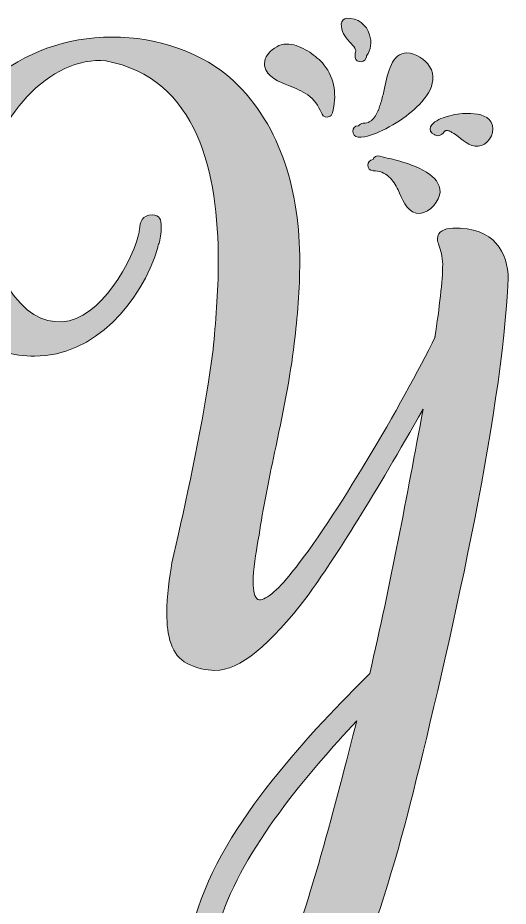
# Model space of a CAD drawing. Header units: inches. Extents: x 2 to 13, y -17.9 to -0.2.
# Drawn here: x 10.314 to 13.033, y -5.123 to -0.199 of the extents above; entities that cross this region are included whole.
import ezdxf

# ---------------------------------------------------------------- set-up
doc = ezdxf.new("R2010")
doc.units = ezdxf.units.IN
doc.header["$MEASUREMENT"] = 0
doc.layers.add('Layer 1', color=7, linetype='Continuous')

# ---------------------------------------------------------------- blocks, each defined once
blk = doc.blocks.new('block 2')
at = {"layer": 'Layer 1', "true_color": 0x020302}
h = blk.add_hatch(color=98, dxfattribs=at)
h.dxf.hatch_style = 2
edge = h.paths.add_edge_path()
edge.add_spline(control_points=[(12.1828, -0.3673), (12.1863, -0.3731), (12.1881, -0.3784), (12.1884, -0.3844), (12.1846, -0.3909), (12.1831, -0.3983), (12.1849, -0.4059), (12.1749, -0.4434), (12.2337, -0.4589), (12.2454, -0.4211), (12.2467, -0.4169), (12.2476, -0.4129), (12.2484, -0.4089), (12.2735, -0.3773), (12.2763, -0.3326), (12.2649, -0.2934), (12.2485, -0.2368), (12.1985, -0.1985), (12.1391, -0.2014), (12.1212, -0.2023), (12.1091, -0.215), (12.1079, -0.2326), (12.1052, -0.2727), (12.1275, -0.3041), (12.1535, -0.3321), (12.1654, -0.3449), (12.1752, -0.3545), (12.1828, -0.3673)], knot_values=[0, 0, 0, 0, 1, 1, 1, 2, 2, 2, 3, 3, 3, 4, 4, 4, 5, 5, 5, 6, 6, 6, 7, 7, 7, 8, 8, 8, 9, 9, 9, 9], degree=3, periodic=1)
h = blk.add_hatch(color=98, dxfattribs=at)
h.dxf.hatch_style = 2
edge = h.paths.add_edge_path()
edge.add_spline(control_points=[(10.2282, -2.0476), (10.2898, -2.0667), (10.3494, -2.0739), (10.4069, -2.0739), (10.7416, -2.0739), (10.9963, -1.7768), (11.0908, -1.4726), (11.0908, -1.463), (11.0928, -1.4558), (11.0969, -1.4486), (11.1031, -1.427), (11.1092, -1.3959), (11.1092, -1.3552), (11.1092, -1.3192), (11.101, -1.2905), (11.06, -1.2905), (11.0024, -1.2905), (10.9922, -1.3312), (10.9881, -1.3719), (10.9881, -1.3815), (10.984, -1.3911), (10.984, -1.4007), (10.9265, -1.6019), (10.7355, -1.9086), (10.5199, -1.8822), (10.3083, -1.8774), (10.1009, -1.5109), (10.1297, -1.1515), (10.1297, -1.1515), (10.1297, -1.1539), (10.1297, -1.1539), (10.1707, -0.7562), (10.4952, -0.4064), (10.8033, -0.4376), (10.8033, -0.4376), (10.8012, -0.4376), (10.8012, -0.4376), (11.3146, -0.531), (11.4255, -1.0653), (11.4255, -1.5492), (11.4255, -1.7217), (11.4111, -1.8918), (11.3967, -2.038), (11.3557, -2.371), (11.2735, -2.7495), (11.2037, -3.0682), (11.2037, -3.0682), (11.1688, -3.2191), (11.1688, -3.2191), (11.1544, -3.2982), (11.14, -3.4036), (11.14, -3.4994), (11.14, -3.6216), (11.1647, -3.7342), (11.253, -3.7773), (11.3064, -3.8037), (11.3577, -3.8157), (11.407, -3.8157), (11.5467, -3.8157), (11.7089, -3.6767), (11.9184, -3.406), (12.0765, -3.188), (12.2962, -2.8358), (12.5612, -2.3686), (12.4708, -2.8526), (12.3825, -3.3293), (12.2654, -3.8324), (11.9574, -4.1439), (11.4522, -4.6542), (11.2982, -5.1813), (11.2674, -5.2843), (11.253, -5.3873), (11.253, -5.4904), (11.253, -5.603), (11.2694, -5.7156), (11.3187, -5.8258), (11.3803, -5.9647), (11.483, -6.0534), (11.6473, -6.0534), (11.6699, -6.0534), (11.6945, -6.051), (11.7171, -6.0486), (12.0827, -5.9959), (12.3435, -5.1382), (12.5057, -4.4937), (12.6946, -3.7366), (13.0006, -2.4141), (13.0335, -1.6451), (13.0314, -1.5061), (12.9596, -1.3552), (12.7255, -1.3647), (12.6803, -1.3671), (12.6413, -1.3815), (12.6413, -1.4222), (12.6413, -1.4438), (12.6454, -1.4438), (12.6495, -1.4582), (12.6577, -1.4869), (12.67, -1.5229), (12.67, -1.5636), (12.67, -1.6594), (12.6515, -1.8032), (12.6269, -1.9685), (12.6269, -1.9685), (12.6289, -1.9661), (12.6289, -1.9661), (12.4461, -2.3374), (12.0704, -2.9795), (11.8342, -3.2718), (11.752, -3.3772), (11.6801, -3.4347), (11.6452, -3.4228), (11.6267, -3.4108), (11.6185, -3.3748), (11.6185, -3.3269), (11.6185, -3.2574), (11.635, -3.1616), (11.6452, -3.0993), (11.6452, -3.0993), (11.6514, -3.0658), (11.6514, -3.0658), (11.674, -2.9196), (11.7048, -2.7639), (11.7376, -2.6082), (11.7808, -2.4069), (11.826, -2.1889), (11.8465, -2.0044), (11.865, -1.8583), (11.8773, -1.7002), (11.8773, -1.5516), (11.8773, -1.1707), (11.7808, -0.8041), (11.5076, -0.5454), (11.3475, -0.3968), (11.0908, -0.3034), (10.8361, -0.3058), (10.3248, -0.3034), (9.9181, -0.6628), (9.8011, -1.1228), (9.7806, -1.197), (9.7703, -1.2761), (9.7703, -1.3504), (9.7703, -1.657), (9.9284, -1.9349), (10.2282, -2.0476)], knot_values=[0, 0, 0, 0, 1, 1, 1, 2, 2, 2, 3, 3, 3, 4, 4, 4, 5, 5, 5, 6, 6, 6, 7, 7, 7, 8, 8, 8, 9, 9, 9, 10, 10, 10, 11, 11, 11, 12, 12, 12, 13, 13, 13, 14, 14, 14, 15, 15, 15, 16, 16, 16, 17, 17, 17, 18, 18, 18, 19, 19, 19, 20, 20, 20, 21, 21, 21, 22, 22, 22, 23, 23, 23, 24, 24, 24, 25, 25, 25, 26, 26, 26, 27, 27, 27, 28, 28, 28, 29, 29, 29, 30, 30, 30, 31, 31, 31, 32, 32, 32, 33, 33, 33, 34, 34, 34, 35, 35, 35, 36, 36, 36, 37, 37, 37, 38, 38, 38, 39, 39, 39, 40, 40, 40, 41, 41, 41, 42, 42, 42, 43, 43, 43, 44, 44, 44, 45, 45, 45, 46, 46, 46, 47, 47, 47, 48, 48, 48, 48], degree=3, periodic=1)
edge = h.paths.add_edge_path()
edge.add_spline(control_points=[(11.7664, -5.5287), (11.7007, -5.6844), (11.6124, -5.7755), (11.5426, -5.7731), (11.4789, -5.7731), (11.4255, -5.7012), (11.4029, -5.5431), (11.3967, -5.5143), (11.3947, -5.4856), (11.3947, -5.4616), (11.3947, -5.3826), (11.4132, -5.2915), (11.4358, -5.2029), (11.561, -4.8052), (11.9286, -4.3787), (12.1936, -4.096), (12.0847, -4.5248), (11.9143, -5.1789), (11.7664, -5.5287)], knot_values=[0, 0, 0, 0, 1, 1, 1, 2, 2, 2, 3, 3, 3, 4, 4, 4, 5, 5, 5, 6, 6, 6, 6], degree=3, periodic=1)
h = blk.add_hatch(color=98, dxfattribs=at)
h.dxf.hatch_style = 2
edge = h.paths.add_edge_path()
edge.add_spline(control_points=[(11.8156, -0.5748), (11.853, -0.5895), (11.8889, -0.6026), (11.9222, -0.626), (11.9574, -0.6508), (11.9807, -0.6872), (11.998, -0.7258), (11.9986, -0.7282), (11.9996, -0.7304), (12.0009, -0.7325), (12.001, -0.7328), (12.0011, -0.7331), (12.0013, -0.7334), (12.0073, -0.7476), (12.0265, -0.7516), (12.0399, -0.7465), (12.0483, -0.7437), (12.0553, -0.7371), (12.0583, -0.726), (12.0832, -0.6325), (12.0738, -0.5365), (12.0118, -0.459), (11.9899, -0.4318), (11.9612, -0.4094), (11.9324, -0.39), (11.9022, -0.3698), (11.8674, -0.3528), (11.8315, -0.3465), (11.7907, -0.3393), (11.7571, -0.3495), (11.7253, -0.3755), (11.6975, -0.3982), (11.6773, -0.4283), (11.6827, -0.4653), (11.6913, -0.525), (11.7671, -0.5557), (11.8156, -0.5748)], knot_values=[0, 0, 0, 0, 1, 1, 1, 2, 2, 2, 3, 3, 3, 4, 4, 4, 5, 5, 5, 6, 6, 6, 7, 7, 7, 8, 8, 8, 9, 9, 9, 10, 10, 10, 11, 11, 11, 12, 12, 12, 12], degree=3, periodic=1)
h = blk.add_hatch(color=98, dxfattribs=at)
h.dxf.hatch_style = 2
edge = h.paths.add_edge_path()
edge.add_spline(control_points=[(12.2598, -0.7773), (12.2591, -0.7777), (12.2586, -0.778), (12.2581, -0.7782), (12.2579, -0.7783), (12.2575, -0.7784), (12.2569, -0.7787), (12.2517, -0.7806), (12.2464, -0.7819), (12.241, -0.7829), (12.2408, -0.7829), (12.2407, -0.783), (12.2405, -0.783), (12.2402, -0.783), (12.2399, -0.7831), (12.2395, -0.7831), (12.2361, -0.7834), (12.2326, -0.7835), (12.2292, -0.7835), (12.2171, -0.7837), (12.2086, -0.7894), (12.2038, -0.7974), (12.203, -0.7974), (12.2022, -0.7974), (12.2015, -0.7974), (12.1612, -0.7956), (12.1614, -0.858), (12.2015, -0.8598), (12.247, -0.8618), (12.2935, -0.8419), (12.3339, -0.8234), (12.388, -0.7987), (12.4382, -0.7663), (12.4848, -0.7296), (12.5563, -0.6733), (12.6577, -0.5667), (12.5976, -0.4693), (12.5728, -0.4291), (12.5197, -0.3942), (12.4717, -0.3928), (12.4308, -0.3917), (12.4013, -0.4234), (12.3854, -0.4579), (12.3663, -0.4994), (12.3573, -0.5448), (12.3473, -0.5891), (12.3419, -0.6129), (12.3364, -0.6367), (12.3298, -0.6602), (12.3267, -0.6711), (12.3233, -0.682), (12.3196, -0.6927), (12.3178, -0.6979), (12.3159, -0.7031), (12.3139, -0.7082), (12.3137, -0.7086), (12.3129, -0.7106), (12.3123, -0.7119), (12.3111, -0.7147), (12.3098, -0.7175), (12.3085, -0.7203), (12.3038, -0.7301), (12.2984, -0.7396), (12.2923, -0.7486), (12.2915, -0.7498), (12.2907, -0.7509), (12.2898, -0.752), (12.2901, -0.7515), (12.2863, -0.7564), (12.2855, -0.7572), (12.2819, -0.7613), (12.2781, -0.765), (12.274, -0.7685), (12.2737, -0.7688), (12.2734, -0.769), (12.2732, -0.7692), (12.2708, -0.771), (12.2683, -0.7726), (12.2658, -0.7741), (12.2638, -0.7753), (12.2618, -0.7763), (12.2598, -0.7773)], knot_values=[0, 0, 0, 0, 1, 1, 1, 2, 2, 2, 3, 3, 3, 4, 4, 4, 5, 5, 5, 6, 6, 6, 7, 7, 7, 8, 8, 8, 9, 9, 9, 10, 10, 10, 11, 11, 11, 12, 12, 12, 13, 13, 13, 14, 14, 14, 15, 15, 15, 16, 16, 16, 17, 17, 17, 18, 18, 18, 19, 19, 19, 20, 20, 20, 21, 21, 21, 22, 22, 22, 23, 23, 23, 24, 24, 24, 25, 25, 25, 26, 26, 26, 27, 27, 27, 27], degree=3, periodic=1)
h = blk.add_hatch(color=98, dxfattribs=at)
h.dxf.hatch_style = 2
edge = h.paths.add_edge_path()
edge.add_spline(control_points=[(12.6091, -0.8368), (12.6131, -0.8408), (12.6186, -0.8436), (12.6244, -0.845), (12.6259, -0.8463), (12.6275, -0.8476), (12.6293, -0.8486), (12.6449, -0.8577), (12.6621, -0.8512), (12.6719, -0.8374), (12.6737, -0.8348), (12.6764, -0.8317), (12.6812, -0.8273), (12.6813, -0.8272), (12.6814, -0.8271), (12.6815, -0.827), (12.6819, -0.8269), (12.6824, -0.8265), (12.6833, -0.826), (12.6839, -0.8256), (12.686, -0.8246), (12.687, -0.8241), (12.6882, -0.8238), (12.6893, -0.8235), (12.6904, -0.8232), (12.6907, -0.8232), (12.6911, -0.8232), (12.6916, -0.8232), (12.6927, -0.8231), (12.6938, -0.8232), (12.6948, -0.8232), (12.6939, -0.8233), (12.7, -0.8242), (12.7015, -0.8246), (12.7028, -0.825), (12.7042, -0.8254), (12.7055, -0.8259), (12.7049, -0.8257), (12.7094, -0.8275), (12.7103, -0.8279), (12.7152, -0.8302), (12.7198, -0.8329), (12.7244, -0.8357), (12.7352, -0.8421), (12.7453, -0.8496), (12.7553, -0.8571), (12.791, -0.8838), (12.8367, -0.9241), (12.8849, -0.9072), (12.9321, -0.8906), (12.9666, -0.8226), (12.939, -0.7772), (12.9134, -0.7351), (12.8529, -0.7289), (12.8087, -0.7288), (12.7707, -0.7287), (12.7318, -0.7344), (12.6954, -0.745), (12.665, -0.7539), (12.6299, -0.7676), (12.6091, -0.7927), (12.5982, -0.8057), (12.5962, -0.8239), (12.6091, -0.8368)], knot_values=[0, 0, 0, 0, 1, 1, 1, 2, 2, 2, 3, 3, 3, 4, 4, 4, 5, 5, 5, 6, 6, 6, 7, 7, 7, 8, 8, 8, 9, 9, 9, 10, 10, 10, 11, 11, 11, 12, 12, 12, 13, 13, 13, 14, 14, 14, 15, 15, 15, 16, 16, 16, 17, 17, 17, 18, 18, 18, 19, 19, 19, 20, 20, 20, 21, 21, 21, 21], degree=3, periodic=1)
h = blk.add_hatch(color=98, dxfattribs=at)
h.dxf.hatch_style = 2
edge = h.paths.add_edge_path()
edge.add_spline(control_points=[(12.5987, -1.067), (12.5513, -1.0304), (12.4897, -1.0104), (12.433, -0.9935), (12.396, -0.9824), (12.3573, -0.9765), (12.3206, -0.9648), (12.3019, -0.9589), (12.2885, -0.9701), (12.284, -0.9845), (12.2444, -0.9848), (12.2446, -1.0464), (12.2846, -1.0469), (12.3187, -1.0472), (12.3473, -1.056), (12.372, -1.0799), (12.3932, -1.1004), (12.4104, -1.1258), (12.4228, -1.1524), (12.4443, -1.199), (12.4663, -1.2671), (12.5229, -1.2808), (12.5789, -1.2943), (12.6394, -1.2325), (12.6526, -1.1819), (12.6651, -1.1338), (12.6345, -1.0947), (12.5987, -1.067)], knot_values=[0, 0, 0, 0, 1, 1, 1, 2, 2, 2, 3, 3, 3, 4, 4, 4, 5, 5, 5, 6, 6, 6, 7, 7, 7, 8, 8, 8, 9, 9, 9, 9], degree=3, periodic=1)
at = {"layer": 'Layer 1', "lineweight": 0}
for points, knots in [([(12.1828, -0.3673), (12.1863, -0.3731), (12.1881, -0.3784), (12.1884, -0.3844), (12.1846, -0.3909), (12.1831, -0.3983), (12.1849, -0.4059), (12.1749, -0.4434), (12.2337, -0.4589), (12.2454, -0.4211), (12.2467, -0.4169), (12.2476, -0.4129), (12.2484, -0.4089), (12.2735, -0.3773), (12.2763, -0.3326), (12.2649, -0.2934), (12.2485, -0.2368), (12.1985, -0.1985), (12.1391, -0.2014), (12.1212, -0.2023), (12.1091, -0.215), (12.1079, -0.2326), (12.1052, -0.2727), (12.1275, -0.3041), (12.1535, -0.3321), (12.1654, -0.3449), (12.1752, -0.3545), (12.1828, -0.3673)], [0, 0, 0, 0, 1, 1, 1, 2, 2, 2, 3, 3, 3, 4, 4, 4, 5, 5, 5, 6, 6, 6, 7, 7, 7, 8, 8, 8, 9, 9, 9, 9]), ([(10.2282, -2.0476), (10.2898, -2.0667), (10.3494, -2.0739), (10.4069, -2.0739), (10.7416, -2.0739), (10.9963, -1.7768), (11.0908, -1.4726), (11.0908, -1.463), (11.0928, -1.4558), (11.0969, -1.4486), (11.1031, -1.427), (11.1092, -1.3959), (11.1092, -1.3552), (11.1092, -1.3192), (11.101, -1.2905), (11.06, -1.2905), (11.0024, -1.2905), (10.9922, -1.3312), (10.9881, -1.3719), (10.9881, -1.3815), (10.984, -1.3911), (10.984, -1.4007), (10.9265, -1.6019), (10.7355, -1.9086), (10.5199, -1.8822), (10.3083, -1.8774), (10.1009, -1.5109), (10.1297, -1.1515), (10.1297, -1.1515), (10.1297, -1.1539), (10.1297, -1.1539), (10.1707, -0.7562), (10.4952, -0.4064), (10.8033, -0.4376), (10.8033, -0.4376), (10.8012, -0.4376), (10.8012, -0.4376), (11.3146, -0.531), (11.4255, -1.0653), (11.4255, -1.5492), (11.4255, -1.7217), (11.4111, -1.8918), (11.3967, -2.038), (11.3557, -2.371), (11.2735, -2.7495), (11.2037, -3.0682), (11.2037, -3.0682), (11.1688, -3.2191), (11.1688, -3.2191), (11.1544, -3.2982), (11.14, -3.4036), (11.14, -3.4994), (11.14, -3.6216), (11.1647, -3.7342), (11.253, -3.7773), (11.3064, -3.8037), (11.3577, -3.8157), (11.407, -3.8157), (11.5467, -3.8157), (11.7089, -3.6767), (11.9184, -3.406), (12.0765, -3.188), (12.2962, -2.8358), (12.5612, -2.3686), (12.4708, -2.8526), (12.3825, -3.3293), (12.2654, -3.8324), (11.9574, -4.1439), (11.4522, -4.6542), (11.2982, -5.1813), (11.2674, -5.2843), (11.253, -5.3873), (11.253, -5.4904), (11.253, -5.603), (11.2694, -5.7156), (11.3187, -5.8258), (11.3803, -5.9647), (11.483, -6.0534), (11.6473, -6.0534), (11.6699, -6.0534), (11.6945, -6.051), (11.7171, -6.0486), (12.0827, -5.9959), (12.3435, -5.1382), (12.5057, -4.4937), (12.6946, -3.7366), (13.0006, -2.4141), (13.0335, -1.6451), (13.0314, -1.5061), (12.9596, -1.3552), (12.7255, -1.3647), (12.6803, -1.3671), (12.6413, -1.3815), (12.6413, -1.4222), (12.6413, -1.4438), (12.6454, -1.4438), (12.6495, -1.4582), (12.6577, -1.4869), (12.67, -1.5229), (12.67, -1.5636), (12.67, -1.6594), (12.6515, -1.8032), (12.6269, -1.9685), (12.6269, -1.9685), (12.6289, -1.9661), (12.6289, -1.9661), (12.4461, -2.3374), (12.0704, -2.9795), (11.8342, -3.2718), (11.752, -3.3772), (11.6801, -3.4347), (11.6452, -3.4228), (11.6267, -3.4108), (11.6185, -3.3748), (11.6185, -3.3269), (11.6185, -3.2574), (11.635, -3.1616), (11.6452, -3.0993), (11.6452, -3.0993), (11.6514, -3.0658), (11.6514, -3.0658), (11.674, -2.9196), (11.7048, -2.7639), (11.7376, -2.6082), (11.7808, -2.4069), (11.826, -2.1889), (11.8465, -2.0044), (11.865, -1.8583), (11.8773, -1.7002), (11.8773, -1.5516), (11.8773, -1.1707), (11.7808, -0.8041), (11.5076, -0.5454), (11.3475, -0.3968), (11.0908, -0.3034), (10.8361, -0.3058), (10.3248, -0.3034), (9.9181, -0.6628), (9.8011, -1.1228), (9.7806, -1.197), (9.7703, -1.2761), (9.7703, -1.3504), (9.7703, -1.657), (9.9284, -1.9349), (10.2282, -2.0476)], [0, 0, 0, 0, 1, 1, 1, 2, 2, 2, 3, 3, 3, 4, 4, 4, 5, 5, 5, 6, 6, 6, 7, 7, 7, 8, 8, 8, 9, 9, 9, 10, 10, 10, 11, 11, 11, 12, 12, 12, 13, 13, 13, 14, 14, 14, 15, 15, 15, 16, 16, 16, 17, 17, 17, 18, 18, 18, 19, 19, 19, 20, 20, 20, 21, 21, 21, 22, 22, 22, 23, 23, 23, 24, 24, 24, 25, 25, 25, 26, 26, 26, 27, 27, 27, 28, 28, 28, 29, 29, 29, 30, 30, 30, 31, 31, 31, 32, 32, 32, 33, 33, 33, 34, 34, 34, 35, 35, 35, 36, 36, 36, 37, 37, 37, 38, 38, 38, 39, 39, 39, 40, 40, 40, 41, 41, 41, 42, 42, 42, 43, 43, 43, 44, 44, 44, 45, 45, 45, 46, 46, 46, 47, 47, 47, 48, 48, 48, 48]), ([(11.8156, -0.5748), (11.853, -0.5895), (11.8889, -0.6026), (11.9222, -0.626), (11.9574, -0.6508), (11.9807, -0.6872), (11.998, -0.7258), (11.9986, -0.7282), (11.9996, -0.7304), (12.0009, -0.7325), (12.001, -0.7328), (12.0011, -0.7331), (12.0013, -0.7334), (12.0073, -0.7476), (12.0265, -0.7516), (12.0399, -0.7465), (12.0483, -0.7437), (12.0553, -0.7371), (12.0583, -0.726), (12.0832, -0.6325), (12.0738, -0.5365), (12.0118, -0.459), (11.9899, -0.4318), (11.9612, -0.4094), (11.9324, -0.39), (11.9022, -0.3698), (11.8674, -0.3528), (11.8315, -0.3465), (11.7907, -0.3393), (11.7571, -0.3495), (11.7253, -0.3755), (11.6975, -0.3982), (11.6773, -0.4283), (11.6827, -0.4653), (11.6913, -0.525), (11.7671, -0.5557), (11.8156, -0.5748)], [0, 0, 0, 0, 1, 1, 1, 2, 2, 2, 3, 3, 3, 4, 4, 4, 5, 5, 5, 6, 6, 6, 7, 7, 7, 8, 8, 8, 9, 9, 9, 10, 10, 10, 11, 11, 11, 12, 12, 12, 12]), ([(12.2598, -0.7773), (12.2591, -0.7777), (12.2586, -0.778), (12.2581, -0.7782), (12.2579, -0.7783), (12.2575, -0.7784), (12.2569, -0.7787), (12.2517, -0.7806), (12.2464, -0.7819), (12.241, -0.7829), (12.2408, -0.7829), (12.2407, -0.783), (12.2405, -0.783), (12.2402, -0.783), (12.2399, -0.7831), (12.2395, -0.7831), (12.2361, -0.7834), (12.2326, -0.7835), (12.2292, -0.7835), (12.2171, -0.7837), (12.2086, -0.7894), (12.2038, -0.7974), (12.203, -0.7974), (12.2022, -0.7974), (12.2015, -0.7974), (12.1612, -0.7956), (12.1614, -0.858), (12.2015, -0.8598), (12.247, -0.8618), (12.2935, -0.8419), (12.3339, -0.8234), (12.388, -0.7987), (12.4382, -0.7663), (12.4848, -0.7296), (12.5563, -0.6733), (12.6577, -0.5667), (12.5976, -0.4693), (12.5728, -0.4291), (12.5197, -0.3942), (12.4717, -0.3928), (12.4308, -0.3917), (12.4013, -0.4234), (12.3854, -0.4579), (12.3663, -0.4994), (12.3573, -0.5448), (12.3473, -0.5891), (12.3419, -0.6129), (12.3364, -0.6367), (12.3298, -0.6602), (12.3267, -0.6711), (12.3233, -0.682), (12.3196, -0.6927), (12.3178, -0.6979), (12.3159, -0.7031), (12.3139, -0.7082), (12.3137, -0.7086), (12.3129, -0.7106), (12.3123, -0.7119), (12.3111, -0.7147), (12.3098, -0.7175), (12.3085, -0.7203), (12.3038, -0.7301), (12.2984, -0.7396), (12.2923, -0.7486), (12.2915, -0.7498), (12.2907, -0.7509), (12.2898, -0.752), (12.2901, -0.7515), (12.2863, -0.7564), (12.2855, -0.7572), (12.2819, -0.7613), (12.2781, -0.765), (12.274, -0.7685), (12.2737, -0.7688), (12.2734, -0.769), (12.2732, -0.7692), (12.2708, -0.771), (12.2683, -0.7726), (12.2658, -0.7741), (12.2638, -0.7753), (12.2618, -0.7763), (12.2598, -0.7773)], [0, 0, 0, 0, 1, 1, 1, 2, 2, 2, 3, 3, 3, 4, 4, 4, 5, 5, 5, 6, 6, 6, 7, 7, 7, 8, 8, 8, 9, 9, 9, 10, 10, 10, 11, 11, 11, 12, 12, 12, 13, 13, 13, 14, 14, 14, 15, 15, 15, 16, 16, 16, 17, 17, 17, 18, 18, 18, 19, 19, 19, 20, 20, 20, 21, 21, 21, 22, 22, 22, 23, 23, 23, 24, 24, 24, 25, 25, 25, 26, 26, 26, 27, 27, 27, 27]), ([(12.6091, -0.8368), (12.6131, -0.8408), (12.6186, -0.8436), (12.6244, -0.845), (12.6259, -0.8463), (12.6275, -0.8476), (12.6293, -0.8486), (12.6449, -0.8577), (12.6621, -0.8512), (12.6719, -0.8374), (12.6737, -0.8348), (12.6764, -0.8317), (12.6812, -0.8273), (12.6813, -0.8272), (12.6814, -0.8271), (12.6815, -0.827), (12.6819, -0.8269), (12.6824, -0.8265), (12.6833, -0.826), (12.6839, -0.8256), (12.686, -0.8246), (12.687, -0.8241), (12.6882, -0.8238), (12.6893, -0.8235), (12.6904, -0.8232), (12.6907, -0.8232), (12.6911, -0.8232), (12.6916, -0.8232), (12.6927, -0.8231), (12.6938, -0.8232), (12.6948, -0.8232), (12.6939, -0.8233), (12.7, -0.8242), (12.7015, -0.8246), (12.7028, -0.825), (12.7042, -0.8254), (12.7055, -0.8259), (12.7049, -0.8257), (12.7094, -0.8275), (12.7103, -0.8279), (12.7152, -0.8302), (12.7198, -0.8329), (12.7244, -0.8357), (12.7352, -0.8421), (12.7453, -0.8496), (12.7553, -0.8571), (12.791, -0.8838), (12.8367, -0.9241), (12.8849, -0.9072), (12.9321, -0.8906), (12.9666, -0.8226), (12.939, -0.7772), (12.9134, -0.7351), (12.8529, -0.7289), (12.8087, -0.7288), (12.7707, -0.7287), (12.7318, -0.7344), (12.6954, -0.745), (12.665, -0.7539), (12.6299, -0.7676), (12.6091, -0.7927), (12.5982, -0.8057), (12.5962, -0.8239), (12.6091, -0.8368)], [0, 0, 0, 0, 1, 1, 1, 2, 2, 2, 3, 3, 3, 4, 4, 4, 5, 5, 5, 6, 6, 6, 7, 7, 7, 8, 8, 8, 9, 9, 9, 10, 10, 10, 11, 11, 11, 12, 12, 12, 13, 13, 13, 14, 14, 14, 15, 15, 15, 16, 16, 16, 17, 17, 17, 18, 18, 18, 19, 19, 19, 20, 20, 20, 21, 21, 21, 21]), ([(12.5987, -1.067), (12.5513, -1.0304), (12.4897, -1.0104), (12.433, -0.9935), (12.396, -0.9824), (12.3573, -0.9765), (12.3206, -0.9648), (12.3019, -0.9589), (12.2885, -0.9701), (12.284, -0.9845), (12.2444, -0.9848), (12.2446, -1.0464), (12.2846, -1.0469), (12.3187, -1.0472), (12.3473, -1.056), (12.372, -1.0799), (12.3932, -1.1004), (12.4104, -1.1258), (12.4228, -1.1524), (12.4443, -1.199), (12.4663, -1.2671), (12.5229, -1.2808), (12.5789, -1.2943), (12.6394, -1.2325), (12.6526, -1.1819), (12.6651, -1.1338), (12.6345, -1.0947), (12.5987, -1.067)], [0, 0, 0, 0, 1, 1, 1, 2, 2, 2, 3, 3, 3, 4, 4, 4, 5, 5, 5, 6, 6, 6, 7, 7, 7, 8, 8, 8, 9, 9, 9, 9]), ([(11.7664, -5.5287), (11.7007, -5.6844), (11.6124, -5.7755), (11.5426, -5.7731), (11.4789, -5.7731), (11.4255, -5.7012), (11.4029, -5.5431), (11.3967, -5.5143), (11.3947, -5.4856), (11.3947, -5.4616), (11.3947, -5.3826), (11.4132, -5.2915), (11.4358, -5.2029), (11.561, -4.8052), (11.9286, -4.3787), (12.1936, -4.096), (12.0847, -4.5248), (11.9143, -5.1789), (11.7664, -5.5287)], [0, 0, 0, 0, 1, 1, 1, 2, 2, 2, 3, 3, 3, 4, 4, 4, 5, 5, 5, 6, 6, 6, 6])]:
    blk.add_open_spline(points, degree=3, knots=knots, dxfattribs=at)

msp = doc.modelspace()

# ---------------------------------------------------------------- block references
at = {"layer": 'Layer 1'}
msp.add_blockref('block 2', (0, 0), dxfattribs=at)

doc.saveas('drawing.dxf')
